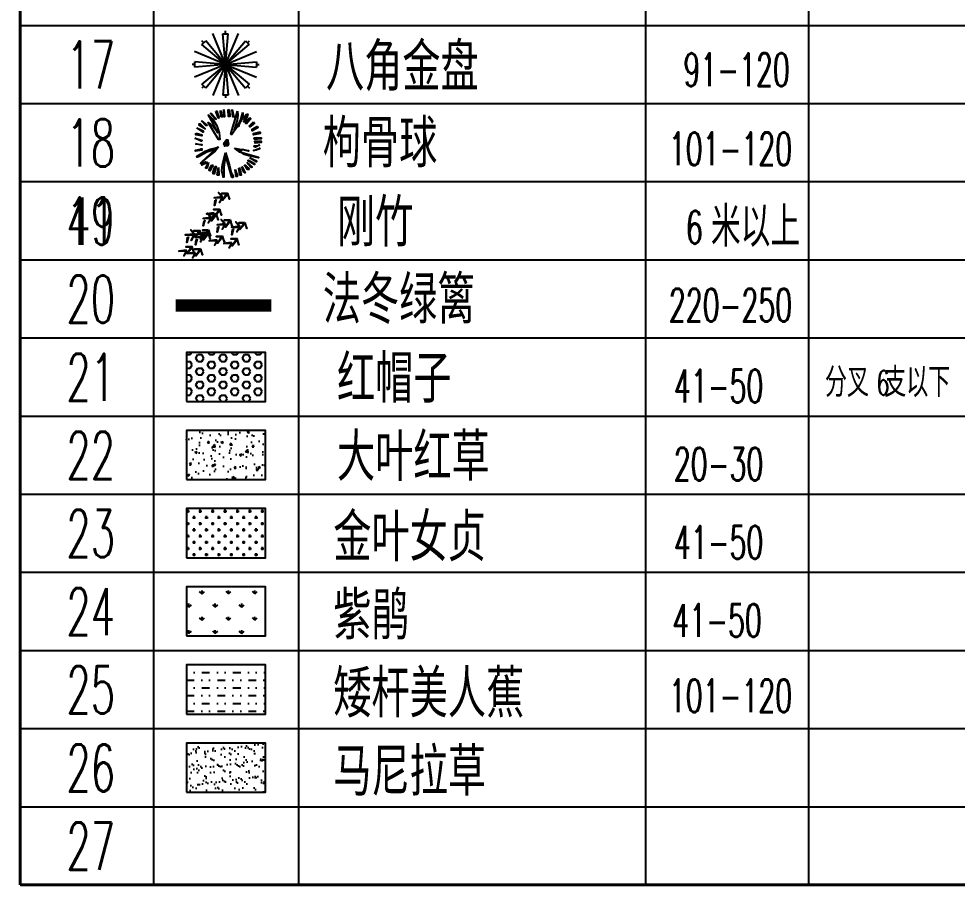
# Model space of a CAD drawing. Extents: x 1035948 to 1665131, y -158296 to 142149.
# Drawn here: x 1553564 to 1586176, y -100680 to -70520 of the extents above; entities that cross this region are included whole.
import ezdxf

# ---------------------------------------------------------------- set-up
doc = ezdxf.new("R2010")
doc.units = 0
doc.header["$LTSCALE"] = 200
doc.header["$MEASUREMENT"] = 0
doc.layers.get('0').update_dxf_attribs({"linetype": 'CONTINUOUS'})
for name, color, linetype in [('TXT', 3, 'CONTINUOUS'), ('八角金盘', 7, 'CONTINUOUS'), ('尾', 7, 'CONTINUOUS'), ('慈孝竹', 7, 'CONTINUOUS'), ('枸骨球', 7, 'CONTINUOUS'), ('百幕大', 7, 'CONTINUOUS'), ('矮杆美人蕉', 7, 'CONTINUOUS'), ('紫鹃', 7, 'CONTINUOUS'), ('红花继木', 7, 'CONTINUOUS'), ('蜀桧柏', 7, 'CONTINUOUS')]:
    doc.layers.add(name, color=color, linetype=linetype)
doc.styles.add('_HZTCH', font='txt.shx', dxfattribs={"width": 0.8, "bigfont": 'hztxt.shx'})
doc.styles.add('_SIMPLEX', font='SIMPLEX.shx', dxfattribs={"width": 0.6})
doc.styles.add('HZTXT', font='COMPLEX', dxfattribs={"width": 0.75, "bigfont": 'HZTXT'})

# ---------------------------------------------------------------- blocks, each defined once
blk = doc.blocks.new('ZW18')
at = {"layer": '八角金盘', "color": 51}
for p, q in [((-6, 26, 3600), (-832, 2022, 3600)), ((-179, 2005, 3600), (167, 2005, 3600)), ((-6, 26, 3600), (-179, 2005, 3600)), ((-6, 2005, 3600), (-6, 2186, 3600)), ((-6, 26, 3600), (821, 2022, 3600)), ((-6, 26, 3600), (167, 2005, 3600)), ((-1405, 1425, 3600), (-1533, 1554, 3600)), ((-1527, 1303, 3600), (-1282, 1548, 3600)), ((-6, 26, 3600), (-1527, 1303, 3600)), ((-6, 26, 3600), (-1282, 1548, 3600)), ((-6, 26, 3600), (1271, 1548, 3600)), ((-6, 26, 3600), (1515, 1303, 3600)), ((1271, 1548, 3600), (1515, 1303, 3600)), ((1393, 1425, 3600), (1522, 1554, 3600)), ((-6, 26, 3600), (-2001, 853, 3600)), ((-6, 26, 3600), (1990, 853, 3600)), ((-1984, 26, 3600), (-2166, 26, 3600)), ((-6, 26, 3600), (-2001, -800, 3600)), ((-6, 26, 3600), (-1984, 199, 3600)), ((-1984, -147, 3600), (-1984, 199, 3600)), ((-6, 26, 3600), (-1984, -147, 3600)), ((-6, 26, 3600), (-1527, -1250, 3600)), ((-6, 26, 3600), (-1282, -1495, 3600)), ((-6, 26, 3600), (-832, -1969, 3600)), ((-6, 26, 3600), (-179, -1952, 3600)), ((-6, 26, 3600), (1973, 199, 3600)), ((-6, 26, 3600), (821, -1969, 3600)), ((-6, 26, 3600), (167, -1952, 3600)), ((-6, 26, 3600), (1973, -147, 3600)), ((-6, 26, 3600), (1990, -800, 3600)), ((-6, 26, 3600), (1515, -1250, 3600)), ((-6, 26, 3600), (1271, -1495, 3600)), ((1973, 199, 3600), (1973, -147, 3600)), ((1973, 26, 3600), (2154, 26, 3600)), ((-1405, -1373, 3600), (-1533, -1501, 3600)), ((-1282, -1495, 3600), (-1527, -1250, 3600)), ((1515, -1250, 3600), (1271, -1495, 3600)), ((1393, -1373, 3600), (1522, -1501, 3600)), ((167, -1952, 3600), (-179, -1952, 3600)), ((-6, -1952, 3600), (-6, -2134, 3600))]:
    blk.add_line(p, q, dxfattribs=at)
blk.add_point((-6, 26, 3600), dxfattribs=at)
blk = doc.blocks.new('ZW11')
at = {"layer": '枸骨球', "color": 85, "linetype": 'Continuous'}
for points in [[(-1137, 1845), (-826, 1553), (-588, 1132), (-433, 675), (-378, 235), (-469, 235), (-826, 848), (-1146, 1333), (-991, 1242), (-799, 1059), (-625, 848), (-561, 693), (-533, 693), (-817, 1278), (-1137, 1845)], [(-954, 1937), (-625, 1544), (-680, 1571), (-991, 1909), (-954, 1937)], [(-652, 2065), (-588, 2065), (-442, 1608), (-497, 1635), (-652, 2065)], [(-351, 2120), (-222, 1699), (-286, 1699), (-286, 1727), (-314, 1727), (-351, 2120)], [(-131, 2184), (-76, 1727), (-76, 1699), (-104, 1699), (-131, 2184)], [(143, 2184), (235, 2120), (263, 1727), (171, 1727), (143, 2184)], [(747, 2065), (775, 1781), (720, 1480), (555, 931), (537, 876), (720, 1086), (747, 1086), (381, 565), (354, 565), (354, 601), (327, 601), (546, 1315), (747, 2065)], [(418, 2184), (509, 1699), (445, 1699), (418, 2184)], [(1086, 1974), (1113, 1727), (1012, 1507), (875, 1297), (811, 1086), (747, 1086), (747, 1113), (958, 1525), (1086, 1974)], [(1333, 1882), (1424, 1882), (1241, 1388), (1150, 1388), (1177, 1480), (1333, 1882)], [(-1686, 1297), (-1320, 931), (-1384, 967), (-1723, 1178), (-1686, 1297)], [(-1567, 1452), (-1229, 1178), (-1229, 1150), (-1293, 1150), (-1567, 1452)], [(1543, 1662), (1607, 1571), (1360, 1297), (1360, 1269), (1296, 1269), (1296, 1360), (1543, 1662)], [(1790, 1388), (1845, 1297), (1543, 1059), (1543, 1086), (1516, 1086), (1543, 1150), (1790, 1388)], [(-1906, 656), (-1540, 537), (-1540, 473), (-1933, 537), (-1933, 601), (-1906, 656)], [(-1869, 995), (-1448, 812), (-1448, 720), (-1869, 995)], [(2028, 1113), (2064, 1022), (1699, 812), (1699, 903), (2028, 1113)], [(2119, 720), (2211, 720), (2211, 629), (1790, 537), (1790, 629), (2119, 720)], [(-1997, 327), (-1540, 199), (-1540, 171), (-1567, 171), (-1567, 144), (-1595, 144), (-1997, 327)], [(107, 263), (171, -48), (107, -167), (-58, -167), (-122, -76), (-85, 62), (6, 181), (107, 235), (107, 263)], [(52, 144), (52, 107), (-76, -167), (-76, -194), (52, -48), (52, 144)], [(2001, 382), (2275, 354), (2275, 290), (2183, 290), (1881, 235), (1845, 263), (1817, 290), (1845, 354), (2001, 382)], [(1881, 144), (2275, 144), (2275, 53), (1881, 16), (1881, 53), (1845, 107), (1881, 144)], [(-1960, -39), (-1567, -76), (-1540, -76), (-1540, -130), (-1960, -39)], [(-1631, -350), (-1540, -350), (-1540, -441), (-1960, -496), (-1960, -441), (-1933, -441), (-1631, -377), (-1631, -350)], [(-469, -222), (-689, -496), (-1064, -798), (-1411, -1082), (-1521, -1210), (-1567, -1320), (-1595, -1292), (-1631, -1292), (-1595, -1228), (-680, -405), (-652, -377), (-1229, -570), (-1759, -881), (-1842, -899), (-1869, -899), (-1842, -835), (-1311, -496), (-1000, -368), (-716, -314), (-469, -222)], [(-12, -588), (226, -1430), (354, -1905), (473, -2115), (473, -2179), (445, -2179), (445, -2207), (418, -2207), (418, -2179), (381, -2179), (16, -899), (-12, -899), (-12, -926), (-94, -1219), (-131, -1530), (-131, -2179), (-168, -2179), (-168, -2143), (-250, -1768), (-213, -1356), (-12, -588)], [(564, -314), (994, -405), (1022, -405), (1022, -441), (784, -405), (784, -469), (811, -469), (967, -533), (967, -561), (903, -561), (564, -314)], [(967, -561), (2092, -899), (2092, -926), (1488, -816), (1205, -716), (967, -561)], [(1058, -405), (1452, -469), (1452, -496), (1058, -405)], [(2211, -314), (2092, -387), (1946, -441), (1790, -469), (2211, -314)], [(2183, -103), (2001, -213), (1900, -240), (1845, -222), (1817, -167), (2028, -167), (2183, -103)], [(-1265, -1173), (-1229, -1265), (-1540, -1411), (-1503, -1320), (-1265, -1173)], [(1452, -1082), (1845, -1292), (1845, -1356), (1424, -1109), (1452, -1082)], [(1543, -926), (1973, -1137), (1973, -1201), (1543, -926)], [(-1110, -1228), (-1201, -1594), (-1293, -1594), (-1293, -1539), (-1265, -1539), (-1110, -1228)], [(-927, -1411), (-835, -1411), (-1018, -1750), (-1018, -1777), (-1046, -1750), (-1082, -1750), (-1082, -1722), (-927, -1411)], [(-716, -1503), (-625, -1503), (-744, -1960), (-808, -1960), (-808, -1932), (-835, -1932), (-716, -1503)], [(-469, -1567), (-442, -2051), (-533, -2051), (-533, -2024), (-561, -2024), (-469, -1567)], [(601, -1686), (747, -2115), (720, -2115), (720, -2143), (656, -2143), (601, -1686)], [(839, -1594), (903, -1594), (994, -2051), (930, -2051), (930, -2024), (903, -2024), (839, -1594)], [(1022, -1503), (1241, -1905), (1177, -1868), (1150, -1868), (1022, -1503)], [(1205, -1384), (1479, -1631), (1479, -1686), (1388, -1686), (1205, -1384)], [(1360, -1228), (1699, -1539), (1634, -1539), (1634, -1567), (1607, -1539), (1360, -1228)]]:
    blk.add_lwpolyline(points, dxfattribs=at)
blk = doc.blocks.new('ZW16')
at = {"color": 3}
for points in [[(352, 1976), (85, 2253), (310, 1975), (-189, 1911), (295, 1924), (145, 1619), (369, 1960)], [(-71, 1824), (-177, 1430), (-130, 1767)], [(649, 2216), (265, 2194), (623, 2184), (346, 1763), (651, 2139), (785, 1826), (672, 2218)], [(-370, 651), (-637, 928), (-412, 649), (-912, 586), (-427, 599), (-578, 294), (-353, 634)], [(-191, 941), (-691, 877), (-207, 890), (-357, 585), (-132, 925)], [(-74, 890), (-457, 868), (-100, 858), (-377, 437), (-71, 813), (62, 500), (-50, 893)], [(147, 1182), (-237, 1160), (121, 1149), (-156, 728), (149, 1105), (283, 792), (171, 1184)], [(-793, 498), (-899, 104), (-853, 442)], [(527, 248), (260, 525), (485, 247), (-14, 183), (470, 196), (319, -109), (544, 231)], [(104, 96), (-2, -299), (45, 39)], [(824, 488), (440, 466), (797, 455), (521, 34), (826, 411), (960, 98), (847, 490)], [(1467, 80), (1200, 357), (1425, 70), (925, 15), (1409, 28), (1259, -277), (1484, 64)], [(1763, 320), (1379, 298), (1737, 287), (1460, -134), (1765, 243), (1899, -70), (1787, 322)], [(-1435, -420), (-1701, -143), (-1477, -421), (-2060, -471), (-1492, -472), (-1681, -834), (-1492, -472)], [(-1858, -572), (-1964, -966), (-1917, -629)], [(-1138, -180), (-1522, -202), (-1164, -213), (-1421, -633), (-1136, -257), (-1002, -570), (-1115, -178)], [(-880, -568), (-1146, -291), (-921, -569), (-1421, -633), (-937, -619), (-1087, -925), (-862, -584)], [(-914, -385), (-1413, -449), (-929, -436), (-1079, -741), (-855, -400)], [(-583, -328), (-967, -350), (-609, -360), (-886, -781), (-581, -405), (-447, -718), (-559, -325)], [(-575, -144), (-959, -166), (-595, -182), (-880, -568), (-573, -221), (-439, -534), (-552, -142)], [(322, -547), (-62, -569), (296, -579), (19, -1000), (324, -624), (458, -937), (346, -544)], [(1043, -72), (938, -467), (984, -129)], [(-1303, -720), (-1408, -1114), (-1362, -777)], [(-16, -788), (-516, -852), (-32, -838), (-182, -1144), (43, -803)], [(923, -956), (423, -1020), (908, -1006), (757, -1312), (982, -971)], [(1285, -712), (878, -737), (1235, -747), (958, -1168), (1264, -792), (1397, -1105), (1285, -712)], [(-1978, -1464), (-2478, -1519), (-1993, -1506), (-2144, -1811), (-1919, -1471)], [(-1616, -1212), (-2024, -1237), (-1666, -1247), (-1943, -1668), (-1637, -1292), (-1504, -1605), (-1616, -1212)], [(-1423, -1603), (-1923, -1667), (-1438, -1654), (-1589, -1959), (-1364, -1618)], [(-1084, -1362), (-1468, -1384), (-1104, -1400), (-1388, -1816), (-1082, -1439), (-949, -1752), (-1061, -1360)]]:
    blk.add_lwpolyline(points, dxfattribs=at)
blk = doc.blocks.new('ZW47')
at = {"layer": '尾', "ltscale": 20}
h = blk.add_hatch(dxfattribs=at)
h.set_pattern_fill('MUDST', color=3, scale=2000, style=0)
h.set_pattern_definition([(0, (-4018251.05, 9291825.34), (1000, 500), [500, -500, 0, -500, 0, -500])])
h.paths.add_polyline_path([(2535, -1578), (2535, 1586), (-2563, 1586), (-2563, -1578)])
at = {"layer": '尾', "color": 3, "ltscale": 20}
blk.add_lwpolyline([(-2563, -1578), (2535, -1578), (2535, 1586), (-2563, 1586)], close=True, dxfattribs=at)
blk = doc.blocks.new('ZW50')
at = {"layer": '百幕大', "ltscale": 20}
h = blk.add_hatch(dxfattribs=at)
h.set_pattern_fill('AR-SAND', color=3, scale=400, style=0)
h.set_pattern_definition([(37.5, (-4018251.05, 9311946.94), (-25.197343, 770.729508), [0, -608, 0, -680, 0, -650]), (7.5, (-4018251.1, 9311946.9), (707.91068, 1128.85843), [0, -328, 0, -548, 0, -210]), (327.5, (-4018743.05, 9311946.94), (1245.656745, 2.26362), [0, -200, 0, -720, 0, -940]), (317.5, (-4018743.1, 9311946.9), (1202.45064, 351.07023), [0, -100, 0, -472, 0, -540])])
h.paths.add_polyline_path([(-2563, 1586), (-2563, -1578), (2535, -1578), (2535, 1586)])
at = {"layer": '百幕大', "color": 3, "ltscale": 20}
blk.add_lwpolyline([(-2563, -1578), (2535, -1578), (2535, 1586), (-2563, 1586)], close=True, dxfattribs=at)
blk = doc.blocks.new('ZW41')
at = {"layer": '紫鹃', "ltscale": 20}
h = blk.add_hatch(dxfattribs=at)
h.set_pattern_fill('HEX', color=41, scale=2000, style=0)
h.set_pattern_definition([(0, (-4018251.05, 9266673.34), (0, 433.012702), [250, -500]), (120, (-4018251.05, 9266673.34), (-375, -216.506351), [250, -500]), (60, (-4018001.05, 9266673.34), (-375, 216.506351), [250, -500])])
h.paths.add_polyline_path([(-2563, 1586), (-2563, -1578), (2535, -1578), (2535, 1586)])
at = {"layer": '紫鹃', "color": 41, "ltscale": 20}
blk.add_lwpolyline([(-2563, -1578), (2535, -1578), (2535, 1586), (-2563, 1586)], close=True, dxfattribs=at)
blk = doc.blocks.new('ZW43')
at = {"layer": '红花继木', "ltscale": 20}
h = blk.add_hatch(dxfattribs=at)
h.set_pattern_fill('AR-CONC,_O', color=1, scale=200)
h.set_pattern_definition([(50, (-4018251, 9276734.1), (1434.52037, -125.50427), [150, -1650]), (355, (-4018251, 9276734.1), (-277.50267, 1504.38427), [120, -1320]), (100.4514, (-4018131.5, 9276723.7), (1157.01876, 1378.87908), [127.48038, -1402.28422]), (46.1842, (-4018251, 9277134.1), (2134.4821, -331.03803), [225, -2475]), (96.6356, (-4018073.2, 9277106.6), (1869.3254, 1948.23574), [191.22058, -2103.426]), (351.1842, (-4018251, 9277134.1), (1869.3239, 1948.2372), [180, -1980]), (21, (-4018051, 9277034.1), (1193.8141, -805.23778), [150, -1650]), (326, (-4018051, 9277034.1), (486.63066, 1450.3001), [120, -1320]), (71.4514, (-4017951.6, 9276967), (1680.44526, 645.061), [127.48038, -1402.28422]), (37.5, (-4018251.05, 9276734.14), (24.31971, 665.787708), [0, -1304, 0, -1340, 0, -1325]), (7.5, (-4018251.05, 9276734.14), (526.139075, 788.823424), [0, -764, 0, -1274, 0, -505]), (327.5, (-4018697.05, 9276734.14), (1067.644872, -45.109743), [0, -500, 0, -1560, 0, -2070]), (317.5, (-4018897.1, 9276734.1), (1166.37234, 200.209965), [0, -650, 0, -1036, 0, -1470])])
h.paths.add_polyline_path([(-2563, 1586), (-2563, -1578), (2535, -1578), (2535, 1586)])
at = {"layer": '红花继木', "color": 1, "ltscale": 20}
blk.add_lwpolyline([(-2563, -1578), (2535, -1578), (2535, 1586), (-2563, 1586)], close=True, dxfattribs=at)
blk = doc.blocks.new('ZW42')
at = {"layer": '蜀桧柏', "ltscale": 20}
h = blk.add_hatch(dxfattribs=at)
h.set_pattern_fill('CROSS', color=60, scale=1600, style=0)
h.set_pattern_definition([(0, (-4018251.05, 9271703.74), (400, 400), [200, -600]), (90, (-4018151.05, 9271603.74), (-400, 400), [200, -600])])
h.paths.add_polyline_path([(2535, -1578), (2535, 1586), (-2563, 1586), (-2563, -1578)])
at = {"layer": '蜀桧柏', "color": 60, "ltscale": 20}
blk.add_lwpolyline([(-2563, -1578), (2535, -1578), (2535, 1586), (-2563, 1586)], close=True, dxfattribs=at)
blk = doc.blocks.new('ZW48')
at = {"layer": '矮杆美人蕉', "ltscale": 20}
h = blk.add_hatch(dxfattribs=at)
h.set_pattern_fill('GRASS', color=3, scale=2000, style=0)
h.set_pattern_definition([(90, (-4018251.05, 9296855.7), (-848.52814, 848.52814), [225, -1472.05628]), (45, (-4018251, 9296855.7), (-848.52814, 848.52814), [225, -975]), (135, (-4018251, 9296855.7), (-848.52814, -848.52814), [225, -975])])
h.paths.add_polyline_path([(-2563, 1586), (-2563, -1578), (2535, -1578), (2535, 1586)])
at = {"layer": '矮杆美人蕉', "color": 3, "ltscale": 20}
blk.add_lwpolyline([(-2563, -1578), (2535, -1578), (2535, 1586), (-2563, 1586)], close=True, dxfattribs=at)

msp = doc.modelspace()

# ---------------------------------------------------------------- linework, layer by layer
at = {"layer": 'TXT'}
for p, q in [((1558256.0912, -100631.2895), (1558256.0912, -21855.22612)), ((1563293.10891, -100631.2895), (1563293.10891, -21855.22612)), ((1575353.31121, -100631.2895), (1575353.31121, -21855.22612)), ((1581015.81037, -100631.2895), (1581015.81037, -24571.6421)), ((1553612.29314, -70750.71373), (1614108.44431, -70750.71373)), ((1553612.29314, -73467.12971), (1614108.44431, -73467.12971)), ((1553612.29314, -76183.54569), (1614108.44431, -76183.54569)), ((1553612.29314, -78899.96167), (1614108.44431, -78899.96167)), ((1553612.29314, -81616.37765), (1614108.44431, -81616.37765)), ((1553612.29314, -84332.79362), (1614108.44431, -84332.79362)), ((1553612.29314, -87049.2096), (1614108.44431, -87049.2096)), ((1553612.29314, -89765.62558), (1614108.44431, -89765.62558)), ((1553612.29314, -92482.04156), (1614108.44431, -92482.04156)), ((1553612.29314, -95198.45754), (1614108.44431, -95198.45754)), ((1553612.29314, -97914.87352), (1614108.44431, -97914.87352)), ((1553612.29314, -100631.2895), (1614108.44431, -100631.2895)), ((1553612.29314, -100631.2895), (1614108.44431, -100631.2895)), ((1553612.29314, -100631.2895), (1614108.44431, -100631.2895)), ((1553612.29314, -100631.2895), (1614108.44431, -100631.2895))]:
    msp.add_line(p, q, dxfattribs=at)
for points, const_width in [([(1553612.29314, -100631.2895), (1553612.29314, -21855.22612)], 97.2), ([(1559014.37106, -80491.90099), (1562337.6353, -80491.90099)], 432), ([(1553612.29314, -100631.2895), (1614108.44431, -100631.2895)], 97.2)]:
    msp.add_lwpolyline(points, dxfattribs=dict(at, const_width=const_width))

# ---------------------------------------------------------------- block references
at = {"layer": '八角金盘', "ltscale": 20, "xscale": 0.5400000000372529, "yscale": 0.5400000000008731, "zscale": 0.5399999999999999}
msp.add_blockref('ZW18', (1560754.6907, -72122.05551), dxfattribs=at)
at = {"layer": '尾', "ltscale": 20, "xscale": 0.5400000000372529, "yscale": 0.5400000000008731, "zscale": 0.5399999999999999}
msp.add_blockref('ZW47', (1560774.60006, -93840.24955), dxfattribs=at)
at = {"layer": '慈孝竹', "ltscale": 20, "xscale": 0.5400000000372529, "yscale": 0.5400000000008731, "zscale": 0.5399999999999999}
msp.add_blockref('ZW16', (1560461.30754, -77778.78893), dxfattribs=at)
at = {"layer": '枸骨球', "ltscale": 20, "xscale": 0.5400000000372529, "yscale": 0.5400000000008731, "zscale": 0.5399999999999999}
msp.add_blockref('ZW11', (1560759.06374, -74849.76774), dxfattribs=at)
at = {"layer": '百幕大', "ltscale": 20, "xscale": 0.5400000000372529, "yscale": 0.5400000000008731, "zscale": 0.5399999999999999}
msp.add_blockref('ZW50', (1560774.60006, -96556.66553), dxfattribs=at)
at = {"layer": '矮杆美人蕉', "ltscale": 20, "xscale": 0.5400000000372529, "yscale": 0.5400000000008731, "zscale": 0.5399999999999999}
msp.add_blockref('ZW48', (1560774.60006, -91123.83357), dxfattribs=at)
at = {"layer": '紫鹃', "ltscale": 20, "xscale": 0.5400000000372529, "yscale": 0.5400000000008731, "zscale": 0.5399999999999999}
msp.add_blockref('ZW41', (1560774.60006, -82974.58563), dxfattribs=at)
at = {"layer": '红花继木', "ltscale": 20, "xscale": 0.5400000000372529, "yscale": 0.5400000000008731, "zscale": 0.5399999999999999}
msp.add_blockref('ZW43', (1560774.60006, -85691.00161), dxfattribs=at)
at = {"layer": '蜀桧柏', "ltscale": 20, "xscale": 0.5400000000372529, "yscale": 0.5400000000008731, "zscale": 0.5399999999999999}
msp.add_blockref('ZW42', (1560774.60006, -88407.41759), dxfattribs=at)

# ---------------------------------------------------------------- texts
at = {"layer": 'TXT', "style": '_SIMPLEX', "width": 0.6}
for s, height, p in [('17', 1642.2912, (1555218.48841, -72941.44318)), ('91-120', 1140.48, (1576660.54813, -72859.03203)), ('18', 1642.2912, (1555218.48841, -75657.85916)), ('101-120', 1140.48, (1576156.7432, -75613.57471)), ('41', 1642.2912, (1555218.48841, -78374.27513)), ('19', 1642.2912, (1555218.48841, -78374.27513)), ('6', 1140.48, (1576748.04985, -78341.29578)), ('20', 1642.2912, (1555218.48841, -81090.69111)), ('220-250', 1140.48, (1576156.7432, -81046.40667)), ('21', 1642.2912, (1555218.48841, -83807.10709)), ('41-50', 1140.48, (1576328.79597, -83858.54357)), ('6', 851.56531, (1583380.42826, -83606.08307)), ('22', 1642.2912, (1555218.48841, -86523.52307)), ('20-30', 1140.48, (1576328.79597, -86574.95955)), ('23', 1642.2912, (1555218.48841, -89239.93905)), ('41-50', 1140.48, (1576328.79597, -89291.37553)), ('24', 1642.2912, (1555218.48841, -91956.35503)), ('41-50', 1140.48, (1576277.0123, -92007.7915)), ('25', 1642.2912, (1555218.48841, -94672.77101)), ('101-120', 1140.48, (1576156.7432, -94628.48656)), ('26', 1642.2912, (1555218.48841, -97389.18699)), ('27', 1642.2912, (1555218.48841, -100105.60296))]:
    msp.add_text(s, height=height, dxfattribs=at).set_placement(p)
at = {"layer": 'TXT', "ltscale": 20}
for s, height, style, width, p in [('八角金盘', 1658.88, '_HZTCH', 0.8, (1564238.91237, -73025.6886)), ('枸骨球', 1658.88, '_HZTCH', 0.8, (1564127.98097, -75684.71786)), ('刚竹', 1658.88, '_HZTCH', 0.8, (1564621.62951, -78438.32943)), ('米以上', 1379.535805, 'HZTXT', 0.75, (1577614.40744, -78440.75477)), ('法冬绿篱', 1658.88, '_HZTCH', 0.8, (1564127.98097, -81117.54981)), ('红帽子', 1658.88, '_HZTCH', 0.8, (1564621.62951, -83871.16139)), ('分叉 支以下', 1021.878374, 'HZTXT', 0.75, (1581578.64527, -83669.5451)), ('大叶红草', 1658.88, '_HZTCH', 0.8, (1564621.62951, -86587.57737)), ('金叶女贞', 1658.88, '_HZTCH', 0.8, (1564492.80785, -89380.32727)), ('紫鹃', 1658.88, '_HZTCH', 0.8, (1564492.80785, -92096.74325)), ('矮杆美人蕉', 1658.88, '_HZTCH', 0.8, (1564492.80785, -94813.15923)), ('马尼拉草', 1658.88, '_HZTCH', 0.8, (1564492.80785, -97529.57521))]:
    msp.add_text(s, height=height, dxfattribs=dict(at, style=style, width=width)).set_placement(p)

doc.saveas('drawing.dxf')
